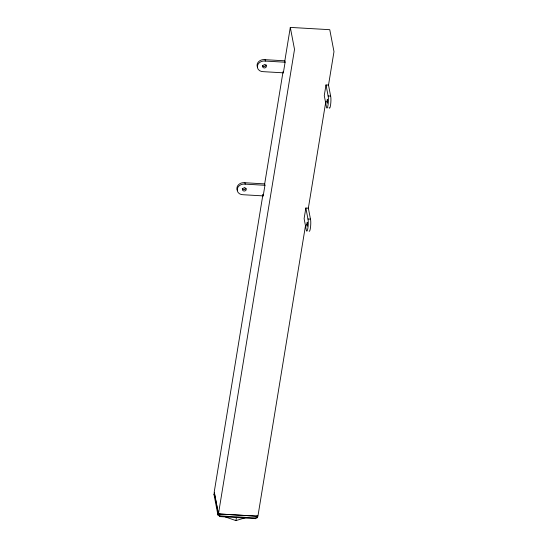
<?xml version="1.0" encoding="UTF-8"?>
<svg xmlns="http://www.w3.org/2000/svg" width="548" height="548" viewBox="0 0 548 548"><rect width="100%" height="100%" fill="white"/><g stroke="black" fill="none" stroke-linecap="round" stroke-linejoin="round"><path stroke-width="0.82" d="M262.917 194.636L214.234 491.946L218.447 513.921L257.916 516.209L305.489 225.66M264.41 185.519L282.837 73.007M284.631 62.027L290.303 27.4L329.766 29.688L333.985 51.663L328.451 85.447M257.731 515.983L257.533 517.196A1.603 0.856 9.3 0 1 256.122 517.983L219.659 515.867A1.603 0.856 9.3 0 1 217.912 514.901L214.015 494.591L214.309 492.775A1.603 0.856 9.3 0 1 214.439 492.344M264.944 185.286L245.209 184.142A6.412 5.316 -10.9 0 0 237.243 189.033A6.412 5.316 -10.9 0 0 243.476 194.752L263.204 195.896L264.944 185.286L264.677 183.888L244.942 182.744A6.412 5.316 -10.9 0 0 238.421 184.834A6.412 5.316 -10.9 0 0 237.483 190.56M285.097 62.219L265.362 61.075A6.412 5.316 -10.9 0 0 257.396 65.966A6.412 5.316 -10.9 0 0 263.629 71.685L283.357 72.829L285.097 62.219L284.83 60.821L265.095 59.677A6.412 5.316 -10.9 0 0 258.574 61.766A6.412 5.316 -10.9 0 0 257.635 67.493M217.912 514.901L218.207 513.086L214.309 492.775M218.447 513.921L294.523 49.382L290.303 27.4M219.659 515.867L219.954 514.051A1.603 0.856 9.3 0 1 218.207 513.086M225.221 516.894L235.921 520.6L236.469 517.257M305.853 208.014L304.113 218.625L306.222 229.612A6.412 1.041 -86.7 0 0 307.853 228.263A6.412 1.041 -86.7 0 0 307.962 219.001L305.853 208.014L308.36 208.158L310.469 219.145A6.412 1.041 -86.7 0 1 310.572 226.776A6.412 1.041 -86.7 0 1 309.175 231.229M326.005 84.94L324.265 95.558L326.375 106.545A6.412 1.041 -86.7 0 0 328.005 105.195A6.412 1.041 -86.7 0 0 328.115 95.934L326.005 84.94L328.512 85.091L330.622 96.078A6.412 1.041 -86.7 0 1 330.629 104.552A6.412 1.041 -86.7 0 1 329.074 107.655M256.122 517.983L256.423 516.168A1.603 0.856 9.3 0 0 257.704 515.805M308.257 208.767L325.827 101.496M235.921 520.6L245.134 517.805M328.115 95.934L330.622 96.078M307.962 219.001L310.469 219.145M219.954 514.051L256.423 516.168M219.495 516.572L255.758 518.668M283.09 71.432L283.357 72.829M265.095 59.677L265.362 61.075M262.937 194.499L263.204 195.896M244.942 182.744L245.209 184.142M257.224 515.572L257.533 517.196M245.915 188.32A1.904 1.575 -10.9 0 1 244.12 189.635L243.627 189.622A1.904 1.575 -10.9 0 1 242.257 188.601M266.123 64.835A1.904 1.575 -10.9 0 1 264.273 66.568L263.78 66.555A1.904 1.575 -10.9 0 1 262.41 65.534M214.015 494.591A1.603 0.856 9.3 0 1 214.658 493.871M306.77 224.502C307.298 231.14 307.812 217.09 306.77 224.502M326.923 101.435C327.451 108.072 327.964 94.023 326.923 101.435M264.944 64.808L264.451 64.794A1.904 1.575 -10.9 0 0 264.054 67.945L264.54 67.966A1.904 1.575 -10.9 0 0 264.944 64.808M244.792 187.875L244.298 187.861A1.904 1.575 -10.9 0 0 243.894 191.012L244.387 191.033A1.904 1.575 -10.9 0 0 244.792 187.875"/></g></svg>
